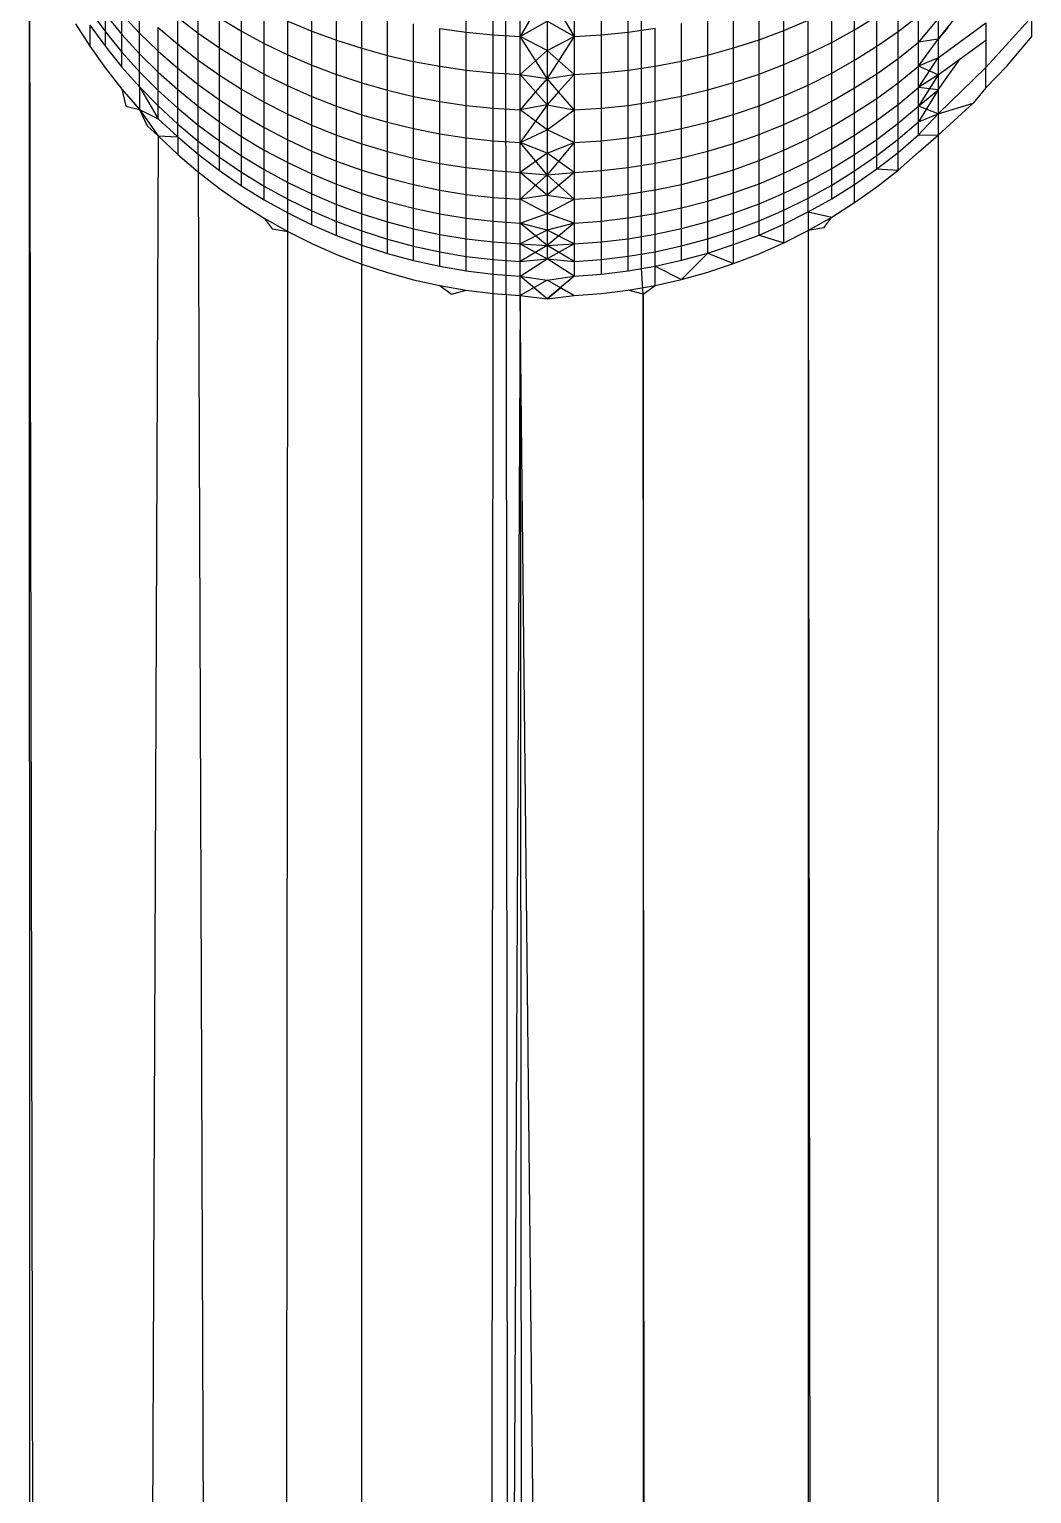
# Model space of a CAD drawing. Header units: inches. Extents: x 17 to 4615, y 5 to 3256.
# Drawn here: x 741.997 to 744, y 2585.072 to 2588 of the extents above; entities that cross this region are included whole.
import ezdxf

# ---------------------------------------------------------------- set-up
doc = ezdxf.new("R2010")
doc.units = ezdxf.units.IN
doc.header["$MEASUREMENT"] = 0

msp = doc.modelspace()

# ---------------------------------------------------------------- linework, layer by layer
for p, q in [((743.2201, 2587.5215), (743.2201, 2588.4995)), ((742.9499, 2587.4696), (742.9492, 2588.4023)), ((742.0263, 2516.9059), (741.9967, 2588.1915)), ((741.9967, 2588.1915), (742.2324, 2475.9126)), ((742.8702, 2587.994), (742.8702, 2588.0751)), ((743.0315, 2588.0777), (742.9775, 2587.9855)), ((743.0315, 2588.0777), (743.0858, 2587.9855)), ((743.194, 2587.9941), (743.194, 2588.0753)), ((742.3342, 2587.992), (742.3342, 2588.0512)), ((742.4209, 2587.9961), (742.4209, 2588.0621)), ((742.5616, 2587.9959), (742.5616, 2588.0692)), ((742.6109, 2587.9777), (742.6109, 2588.0516)), ((742.9237, 2587.9887), (742.9237, 2588.07)), ((742.9775, 2587.9855), (742.9775, 2588.0669)), ((743.0858, 2588.067), (743.0858, 2587.9855)), ((743.1401, 2587.9887), (743.1401, 2588.0701)), ((743.4552, 2587.9788), (743.4552, 2588.0526)), ((743.5048, 2587.9972), (743.5048, 2588.0705)), ((743.6463, 2587.9986), (743.6463, 2588.0645)), ((743.7333, 2587.9953), (743.7333, 2588.0545)), ((742.1177, 2588.0369), (742.1487, 2587.9947)), ((742.1487, 2588.0294), (742.1819, 2587.9894)), ((742.1487, 2587.9947), (742.1487, 2588.0294)), ((742.1819, 2588.0299), (742.2171, 2587.9922)), ((742.1819, 2587.9894), (742.1819, 2588.0299)), ((742.2171, 2587.9922), (742.2171, 2588.0387)), ((742.2934, 2588.023), (742.3342, 2587.992)), ((742.2934, 2587.9698), (742.2934, 2588.023)), ((742.3768, 2588.0228), (742.4209, 2587.9961)), ((742.3768, 2587.9627), (742.3768, 2588.0228)), ((742.4664, 2587.9714), (742.4664, 2588.0382)), ((742.5134, 2588.016), (742.5616, 2587.9959)), ((742.5134, 2587.9486), (742.5134, 2588.016)), ((742.6612, 2587.9616), (742.6612, 2588.036)), ((742.7124, 2587.9475), (742.7124, 2588.0224)), ((742.9775, 2587.9855), (743.0315, 2588.016)), ((743.0858, 2587.9855), (743.0315, 2588.016)), ((743.0315, 2588.016), (743.0315, 2587.9572)), ((743.3529, 2587.9481), (743.3529, 2588.023)), ((743.4045, 2587.9624), (743.4045, 2588.0368)), ((743.5048, 2587.9972), (743.5533, 2588.0177)), ((743.5533, 2587.9503), (743.5533, 2588.0177)), ((743.6005, 2587.9734), (743.6005, 2588.0401)), ((743.6463, 2587.9986), (743.6906, 2588.0256)), ((743.6906, 2587.9656), (743.6906, 2588.0256)), ((743.7333, 2587.9953), (743.7742, 2588.0268)), ((743.7742, 2587.9736), (743.7742, 2588.0268)), ((743.8134, 2588.021), (743.7742, 2587.9736)), ((743.8134, 2587.9798), (743.8588, 2588.0361)), ((743.8134, 2588.021), (743.8134, 2587.9798)), ((744.0003, 2588.0244), (743.9086, 2587.9234)), ((744.0003, 2587.9853), (744.0003, 2588.0244)), ((742.0888, 2588.0107), (742.1177, 2587.9656)), ((742.1177, 2588.008), (742.1487, 2587.9652)), ((742.1177, 2588.008), (742.1177, 2587.9656)), ((742.1487, 2587.9947), (742.1819, 2587.954)), ((742.1487, 2587.9652), (742.1487, 2587.9947)), ((742.1819, 2587.9894), (742.2171, 2587.9509)), ((742.1819, 2587.954), (742.1819, 2587.9894)), ((742.2171, 2587.9922), (742.2543, 2587.9561)), ((742.2171, 2587.9509), (742.2171, 2587.9922)), ((742.2543, 2588.0034), (742.2934, 2587.9698)), ((742.2543, 2587.9561), (742.2543, 2588.0034)), ((742.3342, 2587.992), (742.3768, 2587.9627)), ((742.3342, 2587.9379), (742.3342, 2587.992)), ((742.4209, 2587.9961), (742.4664, 2587.9714)), ((742.4209, 2587.9353), (742.4209, 2587.9961)), ((742.5616, 2587.9959), (742.6109, 2587.9777)), ((742.5616, 2587.9278), (742.5616, 2587.9959)), ((742.7644, 2587.9355), (742.7644, 2588.0109)), ((742.8171, 2588.0014), (742.8702, 2587.994)), ((742.8171, 2587.9257), (742.8171, 2588.0014)), ((742.8702, 2587.994), (742.9237, 2587.9887)), ((742.8702, 2587.918), (742.8702, 2587.994)), ((742.9237, 2587.9887), (742.9775, 2587.9855)), ((742.9237, 2587.9125), (742.9237, 2587.9887)), ((742.9775, 2587.9092), (742.9775, 2587.9855)), ((743.0315, 2587.9572), (742.9775, 2587.9855)), ((743.0315, 2587.9013), (742.9775, 2587.9855)), ((743.0315, 2587.9572), (743.0858, 2587.9855)), ((743.0858, 2587.9855), (743.0315, 2587.9013)), ((743.0858, 2587.9855), (743.1401, 2587.9887)), ((743.0858, 2587.9855), (743.0858, 2587.9092)), ((743.1401, 2587.9887), (743.194, 2587.9941)), ((743.1401, 2587.9126), (743.1401, 2587.9887)), ((743.194, 2587.9941), (743.2475, 2588.0017)), ((743.194, 2587.9182), (743.194, 2587.9941)), ((743.2475, 2587.926), (743.2475, 2588.0017)), ((743.3006, 2587.9359), (743.3006, 2588.0113)), ((743.4552, 2587.9788), (743.5048, 2587.9972)), ((743.5048, 2587.9292), (743.5048, 2587.9972)), ((743.6005, 2587.9734), (743.6463, 2587.9986)), ((743.6463, 2587.9378), (743.6463, 2587.9986)), ((743.6906, 2587.9656), (743.7333, 2587.9953)), ((743.7333, 2587.9413), (743.7333, 2587.9953)), ((743.8134, 2587.9423), (743.9086, 2588.0126)), ((743.8324, 2588.0034), (743.8134, 2587.9798)), ((743.9086, 2588.0126), (743.9086, 2587.9776)), ((743.9507, 2587.9261), (744.0003, 2587.9853)), ((742.1177, 2587.9656), (742.1487, 2587.922)), ((742.1487, 2587.9652), (742.1819, 2587.9239)), ((742.2543, 2587.9561), (742.2934, 2587.9218)), ((742.2543, 2587.9141), (742.2543, 2587.9561)), ((742.2934, 2587.9698), (742.3342, 2587.9379)), ((742.2934, 2587.9218), (742.2934, 2587.9698)), ((742.3768, 2587.9627), (742.4209, 2587.9353)), ((742.3768, 2587.9079), (742.3768, 2587.9627)), ((742.4664, 2587.9714), (742.5134, 2587.9486)), ((742.4664, 2587.9099), (742.4664, 2587.9714)), ((742.6109, 2587.9777), (742.6612, 2587.9616)), ((742.6109, 2587.909), (742.6109, 2587.9777)), ((742.6612, 2587.9616), (742.7124, 2587.9475)), ((742.6612, 2587.8924), (742.6612, 2587.9616)), ((742.9775, 2587.9092), (743.0315, 2587.9572)), ((743.0315, 2587.9572), (743.0315, 2587.9013)), ((743.0858, 2587.9092), (743.0315, 2587.9572)), ((743.3529, 2587.9481), (743.4045, 2587.9624)), ((743.4045, 2587.9624), (743.4552, 2587.9788)), ((743.4045, 2587.8932), (743.4045, 2587.9624)), ((743.4552, 2587.9101), (743.4552, 2587.9788)), ((743.5533, 2587.9503), (743.6005, 2587.9734)), ((743.6005, 2587.912), (743.6005, 2587.9734)), ((743.6463, 2587.9378), (743.6906, 2587.9656)), ((743.6906, 2587.9109), (743.6906, 2587.9656)), ((743.7333, 2587.9413), (743.7742, 2587.9736)), ((743.7742, 2587.9257), (743.8134, 2587.9798)), ((743.8134, 2587.9798), (743.7742, 2587.9736)), ((743.7742, 2587.9257), (743.7742, 2587.9736)), ((743.8134, 2587.9798), (743.8134, 2587.9423)), ((743.8134, 2587.9798), (743.8134, 2587.9085)), ((743.8573, 2587.9403), (743.9086, 2587.9776)), ((743.9086, 2587.9776), (743.9086, 2587.9234)), ((742.1819, 2587.954), (742.2171, 2587.9149)), ((742.1819, 2587.9239), (742.1819, 2587.954)), ((742.2171, 2587.9509), (742.2543, 2587.9141)), ((742.2171, 2587.9149), (742.2171, 2587.9509)), ((742.3342, 2587.9379), (742.3768, 2587.9079)), ((742.3342, 2587.8892), (742.3342, 2587.9379)), ((742.4209, 2587.9353), (742.4664, 2587.9099)), ((742.4209, 2587.8798), (742.4209, 2587.9353)), ((742.5134, 2587.9486), (742.5616, 2587.9278)), ((742.5134, 2587.8864), (742.5134, 2587.9486)), ((742.5616, 2587.9278), (742.6109, 2587.909)), ((742.5616, 2587.865), (742.5616, 2587.9278)), ((742.7124, 2587.9475), (742.7644, 2587.9355)), ((742.7124, 2587.8778), (742.7124, 2587.9475)), ((742.7644, 2587.9355), (742.8171, 2587.9257)), ((742.7644, 2587.8655), (742.7644, 2587.9355)), ((743.2475, 2587.926), (743.3006, 2587.9359)), ((743.3006, 2587.9359), (743.3529, 2587.9481)), ((743.3006, 2587.8659), (743.3006, 2587.9359)), ((743.3529, 2587.8785), (743.3529, 2587.9481)), ((743.4552, 2587.9101), (743.5048, 2587.9292)), ((743.5048, 2587.9292), (743.5533, 2587.9503)), ((743.5048, 2587.8665), (743.5048, 2587.9292)), ((743.5533, 2587.8882), (743.5533, 2587.9503)), ((743.6005, 2587.912), (743.6463, 2587.9378)), ((743.6463, 2587.8824), (743.6463, 2587.9378)), ((743.6906, 2587.9109), (743.7333, 2587.9413)), ((743.7333, 2587.8927), (743.7333, 2587.9413)), ((743.8134, 2587.9423), (743.7742, 2587.9257)), ((743.7742, 2587.8831), (743.8134, 2587.9423)), ((743.8134, 2587.9423), (743.8134, 2587.9085)), ((743.8134, 2587.9085), (743.8573, 2587.9403)), ((743.8134, 2587.8786), (743.8573, 2587.9403)), ((742.1487, 2587.922), (742.1819, 2587.8799)), ((742.1819, 2587.9239), (742.2171, 2587.8843)), ((742.2171, 2587.9149), (742.2543, 2587.8775)), ((742.2171, 2587.8843), (742.2171, 2587.9149)), ((742.2543, 2587.9141), (742.2934, 2587.8791)), ((742.2543, 2587.8775), (742.2543, 2587.9141)), ((742.2934, 2587.9218), (742.3342, 2587.8892)), ((742.2934, 2587.8791), (742.2934, 2587.9218)), ((742.3768, 2587.9079), (742.4209, 2587.8798)), ((742.3768, 2587.8585), (742.3768, 2587.9079)), ((742.4664, 2587.9099), (742.5134, 2587.8864)), ((742.4664, 2587.8538), (742.4664, 2587.9099)), ((742.6109, 2587.909), (742.6612, 2587.8924)), ((742.6109, 2587.8457), (742.6109, 2587.909)), ((742.8171, 2587.9257), (742.8702, 2587.918)), ((742.8171, 2587.8554), (742.8171, 2587.9257)), ((742.8702, 2587.918), (742.9237, 2587.9125)), ((742.8702, 2587.8475), (742.8702, 2587.918)), ((742.9237, 2587.9125), (742.9775, 2587.9092)), ((742.9237, 2587.8418), (742.9237, 2587.9125)), ((742.9775, 2587.8384), (742.9775, 2587.9092)), ((742.9775, 2587.9092), (743.0315, 2587.9013)), ((743.0084, 2587.8744), (742.9775, 2587.9092)), ((743.0315, 2587.9013), (743.0084, 2587.8744)), ((743.0315, 2587.9013), (743.0858, 2587.9092)), ((743.0315, 2587.9013), (743.0315, 2587.8484)), ((743.0547, 2587.8744), (743.0315, 2587.9013)), ((743.0858, 2587.9092), (743.0547, 2587.8744)), ((743.0858, 2587.9092), (743.1401, 2587.9126)), ((743.0858, 2587.9092), (743.0858, 2587.8384)), ((743.1401, 2587.9126), (743.194, 2587.9182)), ((743.1401, 2587.8419), (743.1401, 2587.9126)), ((743.194, 2587.9182), (743.2475, 2587.926)), ((743.194, 2587.8476), (743.194, 2587.9182)), ((743.2475, 2587.8557), (743.2475, 2587.926)), ((743.4045, 2587.8932), (743.4552, 2587.9101)), ((743.4552, 2587.8469), (743.4552, 2587.9101)), ((743.5533, 2587.8882), (743.6005, 2587.912)), ((743.6005, 2587.8559), (743.6005, 2587.912)), ((743.6463, 2587.8824), (743.6906, 2587.9109)), ((743.6906, 2587.8616), (743.6906, 2587.9109)), ((743.7333, 2587.8927), (743.7742, 2587.9257)), ((743.7742, 2587.8831), (743.7742, 2587.9257)), ((743.8134, 2587.9085), (743.7742, 2587.9257)), ((743.8134, 2587.9085), (743.7742, 2587.8831)), ((743.8134, 2587.9085), (743.7742, 2587.846)), ((743.9086, 2587.9234), (743.8134, 2587.8304)), ((743.8134, 2587.9085), (743.8134, 2587.8786)), ((743.9086, 2587.8825), (743.9507, 2587.9261)), ((743.9086, 2587.8825), (743.9086, 2587.9234)), ((742.1819, 2587.8799), (742.2171, 2587.8395)), ((742.1819, 2587.8799), (742.1896, 2587.8459)), ((742.2171, 2587.8843), (742.2543, 2587.8464)), ((742.2171, 2587.8843), (742.2543, 2587.8208)), ((742.2171, 2587.8843), (742.2171, 2587.8395)), ((742.2543, 2587.8775), (742.2934, 2587.8419)), ((742.2543, 2587.8464), (742.2543, 2587.8775)), ((742.2934, 2587.8791), (742.3342, 2587.8459)), ((742.2934, 2587.8419), (742.2934, 2587.8791)), ((742.3342, 2587.8892), (742.3768, 2587.8585)), ((742.3342, 2587.8459), (742.3342, 2587.8892)), ((742.4209, 2587.8798), (742.4664, 2587.8538)), ((742.4209, 2587.8298), (742.4209, 2587.8798)), ((742.5134, 2587.8864), (742.5616, 2587.865)), ((742.5134, 2587.8297), (742.5134, 2587.8864)), ((742.6612, 2587.8924), (742.7124, 2587.8778)), ((742.6612, 2587.8286), (742.6612, 2587.8924)), ((742.7124, 2587.8778), (742.7644, 2587.8655)), ((742.7124, 2587.8137), (742.7124, 2587.8778)), ((743.0084, 2587.8744), (742.9775, 2587.8384)), ((743.0315, 2587.8484), (743.0084, 2587.8744)), ((743.0547, 2587.8744), (743.0315, 2587.8484)), ((743.0858, 2587.8384), (743.0547, 2587.8744)), ((743.3006, 2587.8659), (743.3529, 2587.8785)), ((743.3529, 2587.8785), (743.4045, 2587.8932)), ((743.3529, 2587.8143), (743.3529, 2587.8785)), ((743.4045, 2587.8295), (743.4045, 2587.8932)), ((743.5048, 2587.8665), (743.5533, 2587.8882)), ((743.5533, 2587.8315), (743.5533, 2587.8882)), ((743.6005, 2587.8559), (743.6463, 2587.8824)), ((743.6463, 2587.8325), (743.6463, 2587.8824)), ((743.6906, 2587.8616), (743.7333, 2587.8927)), ((743.7333, 2587.8495), (743.7333, 2587.8927)), ((743.7333, 2587.8495), (743.7742, 2587.8831)), ((743.7742, 2587.846), (743.7742, 2587.8831)), ((743.8134, 2587.8786), (743.7742, 2587.8831)), ((743.7742, 2587.846), (743.8134, 2587.8786)), ((743.8134, 2587.8786), (743.7742, 2587.8145)), ((743.8134, 2587.8786), (743.8134, 2587.8304)), ((743.9086, 2587.8825), (743.883, 2587.8522)), ((742.1896, 2587.8459), (742.2171, 2587.8395)), ((742.2171, 2587.8395), (742.2543, 2587.8208)), ((742.2171, 2587.8395), (742.2543, 2587.7866)), ((742.2171, 2587.8395), (742.2324, 2587.8067)), ((742.2543, 2587.8464), (742.2934, 2587.8103)), ((742.2543, 2587.8208), (742.2543, 2587.8464)), ((742.2934, 2587.8419), (742.3342, 2587.8082)), ((742.2934, 2587.8103), (742.2934, 2587.8419)), ((742.3342, 2587.8459), (742.3768, 2587.8147)), ((742.3342, 2587.8082), (742.3342, 2587.8459)), ((742.3768, 2587.8585), (742.4209, 2587.8298)), ((742.3768, 2587.8147), (742.3768, 2587.8585)), ((742.4664, 2587.8538), (742.5134, 2587.8297)), ((742.4664, 2587.8032), (742.4664, 2587.8538)), ((742.5616, 2587.865), (742.6109, 2587.8457)), ((742.5616, 2587.8078), (742.5616, 2587.865)), ((742.6109, 2587.8457), (742.6612, 2587.8286)), ((742.6109, 2587.788), (742.6109, 2587.8457)), ((742.7644, 2587.8655), (742.8171, 2587.8554)), ((742.7644, 2587.801), (742.7644, 2587.8655)), ((742.8171, 2587.8554), (742.8702, 2587.8475)), ((742.8171, 2587.7906), (742.8171, 2587.8554)), ((742.8702, 2587.8475), (742.9237, 2587.8418)), ((742.8702, 2587.7824), (742.8702, 2587.8475)), ((742.9237, 2587.8418), (742.9775, 2587.8384)), ((742.9237, 2587.7766), (742.9237, 2587.8418)), ((743.0315, 2587.8484), (742.9775, 2587.8384)), ((743.0315, 2587.8484), (742.9775, 2587.7731)), ((743.0315, 2587.8484), (743.0858, 2587.8384)), ((743.0315, 2587.8484), (743.0315, 2587.7986)), ((743.0858, 2587.8384), (743.1401, 2587.8419)), ((743.1401, 2587.8419), (743.194, 2587.8476)), ((743.1401, 2587.7767), (743.1401, 2587.8419)), ((743.194, 2587.8476), (743.2475, 2587.8557)), ((743.194, 2587.7826), (743.194, 2587.8476)), ((743.2475, 2587.8557), (743.3006, 2587.8659)), ((743.2475, 2587.7909), (743.2475, 2587.8557)), ((743.3006, 2587.8015), (743.3006, 2587.8659)), ((743.4045, 2587.8295), (743.4552, 2587.8469)), ((743.4552, 2587.8469), (743.5048, 2587.8665)), ((743.4552, 2587.7892), (743.4552, 2587.8469)), ((743.5048, 2587.8093), (743.5048, 2587.8665)), ((743.5533, 2587.8315), (743.6005, 2587.8559)), ((743.6005, 2587.8054), (743.6005, 2587.8559)), ((743.6463, 2587.8325), (743.6906, 2587.8616)), ((743.6906, 2587.8178), (743.6906, 2587.8616)), ((743.6906, 2587.8178), (743.7333, 2587.8495)), ((743.7333, 2587.8118), (743.7333, 2587.8495)), ((743.7333, 2587.8118), (743.7742, 2587.846)), ((743.7742, 2587.8145), (743.7742, 2587.846)), ((743.8134, 2587.8304), (743.7742, 2587.846)), ((743.8134, 2587.8304), (743.883, 2587.8522)), ((743.8134, 2587.7881), (743.883, 2587.8522)), ((742.2543, 2587.8208), (742.2934, 2587.7844)), ((742.2934, 2587.8103), (742.3342, 2587.7762)), ((742.2934, 2587.7844), (742.2934, 2587.8103)), ((742.3768, 2587.8147), (742.4209, 2587.7854)), ((742.3768, 2587.7765), (742.3768, 2587.8147)), ((742.4209, 2587.8298), (742.4664, 2587.8032)), ((742.4209, 2587.7854), (742.4209, 2587.8298)), ((742.5134, 2587.8297), (742.5616, 2587.8078)), ((742.5134, 2587.7786), (742.5134, 2587.8297)), ((742.6612, 2587.8286), (742.7124, 2587.8137)), ((742.6612, 2587.7705), (742.6612, 2587.8286)), ((742.7124, 2587.8137), (742.7644, 2587.801)), ((742.7124, 2587.7552), (742.7124, 2587.8137)), ((742.9775, 2587.7731), (742.9775, 2587.8384)), ((743.0315, 2587.7986), (742.9775, 2587.8384)), ((743.0315, 2587.7986), (743.0858, 2587.8384)), ((743.0858, 2587.8384), (743.0858, 2587.7731)), ((743.3006, 2587.8015), (743.3529, 2587.8143)), ((743.3529, 2587.8143), (743.4045, 2587.8295)), ((743.3529, 2587.7558), (743.3529, 2587.8143)), ((743.4045, 2587.7714), (743.4045, 2587.8295)), ((743.5048, 2587.8093), (743.5533, 2587.8315)), ((743.5533, 2587.7805), (743.5533, 2587.8315)), ((743.6005, 2587.8054), (743.6463, 2587.8325)), ((743.6463, 2587.7881), (743.6463, 2587.8325)), ((743.6463, 2587.7881), (743.6906, 2587.8178)), ((743.6906, 2587.7796), (743.6906, 2587.8178)), ((743.6906, 2587.7796), (743.7333, 2587.8118)), ((743.7333, 2587.7798), (743.7742, 2587.8145)), ((743.7333, 2587.7798), (743.7333, 2587.8118)), ((743.7742, 2587.8145), (743.8134, 2587.8304)), ((743.7742, 2587.7885), (743.8134, 2587.8304)), ((743.7742, 2587.7885), (743.7742, 2587.8145)), ((743.8134, 2587.8304), (743.8134, 2587.7881)), ((742.2324, 2587.8067), (742.2543, 2587.7866)), ((742.2543, 2587.7866), (742.2324, 2582.3523)), ((742.2543, 2587.7866), (742.2934, 2587.7496)), ((742.2543, 2587.7866), (742.2934, 2587.7844)), ((742.2934, 2587.7844), (742.3342, 2587.7498)), ((742.2934, 2587.7844), (742.2934, 2587.7496)), ((742.3342, 2587.8082), (742.3768, 2587.7765)), ((742.3342, 2587.7762), (742.3342, 2587.8082)), ((742.4209, 2587.7854), (742.4664, 2587.7583)), ((742.4209, 2587.7467), (742.4209, 2587.7854)), ((742.4664, 2587.8032), (742.5134, 2587.7786)), ((742.4664, 2587.7583), (742.4664, 2587.8032)), ((742.5616, 2587.8078), (742.6109, 2587.788)), ((742.5616, 2587.7562), (742.5616, 2587.8078)), ((742.6109, 2587.788), (742.6612, 2587.7705)), ((742.6109, 2587.736), (742.6109, 2587.788)), ((742.7644, 2587.801), (742.8171, 2587.7906)), ((742.7644, 2587.7422), (742.7644, 2587.801)), ((742.8171, 2587.7906), (742.8702, 2587.7824)), ((742.8171, 2587.7315), (742.8171, 2587.7906)), ((742.8702, 2587.7824), (742.9237, 2587.7766)), ((742.8702, 2587.7231), (742.8702, 2587.7824)), ((742.9775, 2587.7731), (743.0315, 2587.7986)), ((743.0858, 2587.7731), (743.0315, 2587.7986)), ((743.0315, 2587.7986), (743.0315, 2587.7519)), ((743.1401, 2587.7767), (743.194, 2587.7826)), ((743.194, 2587.7826), (743.2475, 2587.7909)), ((743.194, 2587.7233), (743.194, 2587.7826)), ((743.2475, 2587.7909), (743.3006, 2587.8015)), ((743.2475, 2587.7318), (743.2475, 2587.7909)), ((743.3006, 2587.7426), (743.3006, 2587.8015)), ((743.4045, 2587.7714), (743.4552, 2587.7892)), ((743.4552, 2587.7892), (743.5048, 2587.8093)), ((743.4552, 2587.7372), (743.4552, 2587.7892)), ((743.5048, 2587.7577), (743.5048, 2587.8093)), ((743.5048, 2587.7577), (743.5533, 2587.7805)), ((743.5533, 2587.7805), (743.6005, 2587.8054)), ((743.5533, 2587.7351), (743.5533, 2587.7805)), ((743.6005, 2587.7605), (743.6005, 2587.8054)), ((743.6005, 2587.7605), (743.6463, 2587.7881)), ((743.6463, 2587.7494), (743.6463, 2587.7881)), ((743.7333, 2587.7535), (743.7742, 2587.7885)), ((743.7742, 2587.7885), (743.8134, 2587.7881)), ((743.7742, 2587.7538), (743.8134, 2587.7881)), ((743.8134, 2587.7881), (743.7742, 2419.7595)), ((742.3342, 2587.7762), (742.3768, 2587.744)), ((742.3342, 2587.7498), (742.3342, 2587.7762)), ((742.3768, 2587.7765), (742.4209, 2587.7467)), ((742.3768, 2587.744), (742.3768, 2587.7765)), ((742.4664, 2587.7583), (742.5134, 2587.7332)), ((742.4664, 2587.7191), (742.4664, 2587.7583)), ((742.5134, 2587.7786), (742.5616, 2587.7562)), ((742.5134, 2587.7332), (742.5134, 2587.7786)), ((742.5616, 2587.7562), (742.6109, 2587.736)), ((742.5616, 2587.7104), (742.5616, 2587.7562)), ((742.6612, 2587.7705), (742.7124, 2587.7552)), ((742.6612, 2587.7181), (742.6612, 2587.7705)), ((742.7124, 2587.7552), (742.7644, 2587.7422)), ((742.7124, 2587.7024), (742.7124, 2587.7552)), ((742.9237, 2587.7766), (742.9775, 2587.7731)), ((742.9237, 2587.7172), (742.9237, 2587.7766)), ((742.9775, 2587.7136), (742.9775, 2587.7731)), ((743.0315, 2587.7519), (742.9775, 2587.7731)), ((743.0315, 2587.7085), (742.9775, 2587.7731)), ((743.0315, 2587.7519), (742.9775, 2587.7136)), ((743.0315, 2587.7519), (743.0858, 2587.7731)), ((743.0858, 2587.7731), (743.0315, 2587.7085)), ((743.0315, 2587.7519), (743.0315, 2587.7085)), ((743.0858, 2587.7136), (743.0315, 2587.7519)), ((743.0858, 2587.7731), (743.1401, 2587.7767)), ((743.0858, 2587.7731), (743.0858, 2587.7136)), ((743.1401, 2587.7173), (743.1401, 2587.7767)), ((743.3006, 2587.7426), (743.3529, 2587.7558)), ((743.3529, 2587.7558), (743.4045, 2587.7714)), ((743.3529, 2587.7031), (743.3529, 2587.7558)), ((743.4045, 2587.719), (743.4045, 2587.7714)), ((743.4552, 2587.7372), (743.5048, 2587.7577)), ((743.5048, 2587.7119), (743.5048, 2587.7577)), ((743.5533, 2587.7351), (743.6005, 2587.7605)), ((743.6005, 2587.7214), (743.6005, 2587.7605)), ((743.6463, 2587.7494), (743.6906, 2587.7796)), ((743.6906, 2587.7471), (743.7333, 2587.7798)), ((743.6906, 2587.7471), (743.6906, 2587.7796)), ((743.6906, 2587.7205), (743.7333, 2587.7535)), ((743.7333, 2587.7535), (743.7333, 2587.7798)), ((743.7333, 2587.7183), (743.7742, 2587.7538)), ((743.7333, 2587.7183), (743.7333, 2587.7535)), ((742.2934, 2587.7496), (742.3342, 2587.7145)), ((742.3342, 2587.7498), (742.3768, 2587.7173)), ((742.3342, 2587.7498), (742.3342, 2587.7145)), ((742.3768, 2587.744), (742.4209, 2587.7138)), ((742.3768, 2587.7173), (742.3768, 2587.744)), ((742.4209, 2587.7467), (742.4664, 2587.7191)), ((742.4209, 2587.7138), (742.4209, 2587.7467)), ((742.5134, 2587.7332), (742.5616, 2587.7104)), ((742.5134, 2587.6937), (742.5134, 2587.7332)), ((742.6109, 2587.736), (742.6612, 2587.7181)), ((742.6109, 2587.6898), (742.6109, 2587.736)), ((742.7644, 2587.7422), (742.8171, 2587.7315)), ((742.7644, 2587.6892), (742.7644, 2587.7422)), ((742.8171, 2587.7315), (742.8702, 2587.7231)), ((742.8171, 2587.6782), (742.8171, 2587.7315)), ((742.8702, 2587.7231), (742.9237, 2587.7172)), ((742.8702, 2587.6697), (742.8702, 2587.7231)), ((743.1401, 2587.7173), (743.194, 2587.7233)), ((743.194, 2587.7233), (743.2475, 2587.7318)), ((743.194, 2587.6699), (743.194, 2587.7233)), ((743.2475, 2587.7318), (743.3006, 2587.7426)), ((743.2475, 2587.6785), (743.2475, 2587.7318)), ((743.3006, 2587.6896), (743.3006, 2587.7426)), ((743.4045, 2587.719), (743.4552, 2587.7372)), ((743.4552, 2587.691), (743.4552, 2587.7372)), ((743.5048, 2587.7119), (743.5533, 2587.7351)), ((743.5533, 2587.6956), (743.5533, 2587.7351)), ((743.6005, 2587.7214), (743.6463, 2587.7494)), ((743.6463, 2587.7166), (743.6463, 2587.7494)), ((743.6463, 2587.7166), (743.6906, 2587.7471)), ((743.6906, 2587.7205), (743.6906, 2587.7471)), ((742.3342, 2587.7145), (742.3768, 2587.6815)), ((742.3342, 2587.7145), (742.3542, 2582.3523)), ((742.3768, 2587.7173), (742.4209, 2587.6868)), ((742.4209, 2587.7138), (742.4664, 2587.6858)), ((742.4209, 2587.6868), (742.4209, 2587.7138)), ((742.4664, 2587.7191), (742.5134, 2587.6937)), ((742.4664, 2587.6858), (742.4664, 2587.7191)), ((742.5134, 2587.6937), (742.5616, 2587.6704)), ((742.5134, 2587.66), (742.5134, 2587.6937)), ((742.5616, 2587.7104), (742.6109, 2587.6898)), ((742.5616, 2587.6704), (742.5616, 2587.7104)), ((742.6612, 2587.7181), (742.7124, 2587.7024)), ((742.6612, 2587.6715), (742.6612, 2587.7181)), ((742.7124, 2587.7024), (742.7644, 2587.6892)), ((742.7124, 2587.6556), (742.7124, 2587.7024)), ((742.9237, 2587.7172), (742.9775, 2587.7136)), ((742.9237, 2587.6636), (742.9237, 2587.7172)), ((742.9775, 2587.6599), (742.9775, 2587.7136)), ((742.9775, 2587.7136), (743.0315, 2587.7085)), ((743.0315, 2587.6682), (742.9775, 2587.7136)), ((743.0315, 2587.7085), (742.9775, 2587.6599)), ((743.0315, 2587.7085), (743.0858, 2587.7136)), ((743.0858, 2587.7136), (743.0315, 2587.6682)), ((743.0315, 2587.7085), (743.0315, 2587.6682)), ((743.0858, 2587.6599), (743.0315, 2587.7085)), ((743.0858, 2587.7136), (743.1401, 2587.7173)), ((743.0858, 2587.7136), (743.0858, 2587.6599)), ((743.1401, 2587.6637), (743.1401, 2587.7173)), ((743.3006, 2587.6896), (743.3529, 2587.7031)), ((743.3529, 2587.7031), (743.4045, 2587.719)), ((743.3529, 2587.6563), (743.3529, 2587.7031)), ((743.4045, 2587.6725), (743.4045, 2587.719)), ((743.4552, 2587.691), (743.5048, 2587.7119)), ((743.5048, 2587.672), (743.5048, 2587.7119)), ((743.5048, 2587.672), (743.5533, 2587.6956)), ((743.5533, 2587.6956), (743.6005, 2587.7214)), ((743.5533, 2587.662), (743.5533, 2587.6956)), ((743.6005, 2587.6881), (743.6005, 2587.7214)), ((743.6005, 2587.6881), (743.6463, 2587.7166)), ((743.6463, 2587.6895), (743.6906, 2587.7205)), ((743.6463, 2587.6895), (743.6463, 2587.7166)), ((743.6906, 2587.7205), (743.7333, 2587.7183)), ((743.6906, 2587.6848), (743.7333, 2587.7183)), ((742.3768, 2587.6815), (742.4209, 2587.6506)), ((742.4209, 2587.6868), (742.4664, 2587.6585)), ((742.4664, 2587.6858), (742.5134, 2587.66)), ((742.4664, 2587.6585), (742.4664, 2587.6858)), ((742.5616, 2587.6704), (742.6109, 2587.6495)), ((742.5616, 2587.6365), (742.5616, 2587.6704)), ((742.6109, 2587.6898), (742.6612, 2587.6715)), ((742.6109, 2587.6495), (742.6109, 2587.6898)), ((742.6612, 2587.6715), (742.7124, 2587.6556)), ((742.6612, 2587.631), (742.6612, 2587.6715)), ((742.7644, 2587.6892), (742.8171, 2587.6782)), ((742.7644, 2587.6421), (742.7644, 2587.6892)), ((742.8171, 2587.6782), (742.8702, 2587.6697)), ((742.8171, 2587.6309), (742.8171, 2587.6782)), ((742.8702, 2587.6697), (742.9237, 2587.6636)), ((742.8702, 2587.6222), (742.8702, 2587.6697)), ((742.9237, 2587.6636), (742.9775, 2587.6599)), ((742.9237, 2587.616), (742.9237, 2587.6636)), ((743.0315, 2587.6682), (742.9775, 2587.6599)), ((743.0315, 2587.6682), (743.0858, 2587.6599)), ((743.0315, 2587.6682), (743.0315, 2587.6314)), ((743.0858, 2587.6599), (743.1401, 2587.6637)), ((743.1401, 2587.6637), (743.194, 2587.6699)), ((743.1401, 2587.6161), (743.1401, 2587.6637)), ((743.194, 2587.6699), (743.2475, 2587.6785)), ((743.194, 2587.6224), (743.194, 2587.6699)), ((743.2475, 2587.6785), (743.3006, 2587.6896)), ((743.2475, 2587.6312), (743.2475, 2587.6785)), ((743.3006, 2587.6425), (743.3006, 2587.6896)), ((743.3529, 2587.6563), (743.4045, 2587.6725)), ((743.4045, 2587.6725), (743.4552, 2587.691)), ((743.4045, 2587.6319), (743.4045, 2587.6725)), ((743.4552, 2587.6508), (743.4552, 2587.691)), ((743.4552, 2587.6508), (743.5048, 2587.672)), ((743.5048, 2587.6381), (743.5048, 2587.672)), ((743.5533, 2587.662), (743.6005, 2587.6881)), ((743.6005, 2587.6608), (743.6463, 2587.6895)), ((743.6005, 2587.6608), (743.6005, 2587.6881)), ((743.6463, 2587.6534), (743.6463, 2587.6895)), ((743.6463, 2587.6534), (743.6906, 2587.6848)), ((742.4209, 2587.6506), (742.4664, 2587.6219)), ((742.4664, 2587.6585), (742.5134, 2587.6324)), ((742.5134, 2587.66), (742.5616, 2587.6365)), ((742.5134, 2587.6324), (742.5134, 2587.66)), ((742.5616, 2587.6365), (742.6109, 2587.6153)), ((742.5616, 2587.6086), (742.5616, 2587.6365)), ((742.6109, 2587.6495), (742.6612, 2587.631)), ((742.6109, 2587.6153), (742.6109, 2587.6495)), ((742.7124, 2587.6556), (742.7644, 2587.6421)), ((742.7124, 2587.6148), (742.7124, 2587.6556)), ((742.7644, 2587.6421), (742.8171, 2587.6309)), ((742.7644, 2587.601), (742.7644, 2587.6421)), ((742.9775, 2587.6123), (742.9775, 2587.6599)), ((743.0315, 2587.6314), (742.9775, 2587.6599)), ((743.0315, 2587.6314), (743.0858, 2587.6599)), ((743.0858, 2587.6599), (743.0858, 2587.6123)), ((743.2475, 2587.6312), (743.3006, 2587.6425)), ((743.3006, 2587.6425), (743.3529, 2587.6563)), ((743.3006, 2587.6015), (743.3006, 2587.6425)), ((743.3529, 2587.6155), (743.3529, 2587.6563)), ((743.4045, 2587.6319), (743.4552, 2587.6508)), ((743.4552, 2587.6166), (743.4552, 2587.6508)), ((743.4552, 2587.6166), (743.5048, 2587.6381)), ((743.5048, 2587.6381), (743.5533, 2587.662)), ((743.5048, 2587.6102), (743.5048, 2587.6381)), ((743.5048, 2587.6102), (743.5533, 2587.6344)), ((743.5533, 2587.6344), (743.5533, 2587.662)), ((743.5533, 2587.6344), (743.6005, 2587.6608)), ((743.5533, 2587.6344), (743.6005, 2587.6242)), ((743.5533, 2587.6344), (743.5533, 2587.5974)), ((743.6005, 2587.6242), (743.6463, 2587.6534)), ((742.4664, 2587.6219), (742.5134, 2587.5954)), ((742.4664, 2587.6219), (742.4819, 2587.6005)), ((742.5134, 2587.6324), (742.5616, 2587.6086)), ((742.5134, 2587.5954), (742.5134, 2587.6324)), ((742.5616, 2587.6086), (742.6109, 2587.5872)), ((742.6109, 2587.6153), (742.6612, 2587.5965)), ((742.6109, 2587.5872), (742.6109, 2587.6153)), ((742.6612, 2587.631), (742.7124, 2587.6148)), ((742.6612, 2587.5965), (742.6612, 2587.631)), ((742.7124, 2587.6148), (742.7644, 2587.601)), ((742.7124, 2587.5801), (742.7124, 2587.6148)), ((742.8171, 2587.6309), (742.8702, 2587.6222)), ((742.8171, 2587.5897), (742.8171, 2587.6309)), ((742.8702, 2587.6222), (742.9237, 2587.616)), ((742.8702, 2587.5809), (742.8702, 2587.6222)), ((742.9237, 2587.616), (742.9775, 2587.6123)), ((742.9237, 2587.5746), (742.9237, 2587.616)), ((742.9775, 2587.6123), (743.0315, 2587.6314)), ((742.9775, 2587.5707), (742.9775, 2587.6123)), ((743.0315, 2587.5677), (742.9775, 2587.6123)), ((743.0315, 2587.5978), (742.9775, 2587.6123)), ((743.0858, 2587.6123), (743.0315, 2587.6314)), ((743.0315, 2587.6314), (743.0315, 2587.5978)), ((743.0858, 2587.6123), (743.0315, 2587.5978)), ((743.0858, 2587.6123), (743.0315, 2587.5677)), ((743.0858, 2587.6123), (743.1401, 2587.6161)), ((743.0858, 2587.6123), (743.0858, 2587.5708)), ((743.1401, 2587.6161), (743.194, 2587.6224)), ((743.1401, 2587.5746), (743.1401, 2587.6161)), ((743.194, 2587.6224), (743.2475, 2587.6312)), ((743.194, 2587.581), (743.194, 2587.6224)), ((743.2475, 2587.59), (743.2475, 2587.6312)), ((743.3006, 2587.6015), (743.3529, 2587.6155)), ((743.3529, 2587.6155), (743.4045, 2587.6319)), ((743.3529, 2587.5808), (743.3529, 2587.6155)), ((743.4045, 2587.5974), (743.4045, 2587.6319)), ((743.4045, 2587.5974), (743.4552, 2587.6166)), ((743.4552, 2587.5884), (743.4552, 2587.6166)), ((743.4552, 2587.5884), (743.5048, 2587.6102)), ((743.5048, 2587.5729), (743.5048, 2587.6102)), ((743.5533, 2587.5974), (743.6005, 2587.6242)), ((743.5849, 2587.6028), (743.6005, 2587.6242)), ((742.4819, 2587.6005), (742.5134, 2587.5954)), ((742.5095, 2582.3523), (742.5134, 2587.5954)), ((742.5134, 2587.5954), (742.5616, 2587.5713)), ((742.6109, 2587.5872), (742.6612, 2587.5681)), ((742.6612, 2587.5965), (742.7124, 2587.5801)), ((742.6612, 2587.5681), (742.6612, 2587.5965)), ((742.7124, 2587.5801), (742.7644, 2587.5661)), ((742.7124, 2587.5515), (742.7124, 2587.5801)), ((742.7644, 2587.601), (742.8171, 2587.5897)), ((742.7644, 2587.5661), (742.7644, 2587.601)), ((742.8171, 2587.5897), (742.8702, 2587.5809)), ((742.8171, 2587.5546), (742.8171, 2587.5897)), ((742.8702, 2587.5809), (742.9237, 2587.5746)), ((742.8702, 2587.5457), (742.8702, 2587.5809)), ((743.0315, 2587.5978), (742.9775, 2587.5707)), ((743.0315, 2587.5978), (743.0315, 2587.5677)), ((743.0858, 2587.5708), (743.0315, 2587.5978)), ((743.1401, 2587.5746), (743.194, 2587.581)), ((743.194, 2587.581), (743.2475, 2587.59)), ((743.194, 2587.5459), (743.194, 2587.581)), ((743.2475, 2587.59), (743.3006, 2587.6015)), ((743.2475, 2587.555), (743.2475, 2587.59)), ((743.3006, 2587.5666), (743.3006, 2587.6015)), ((743.3006, 2587.5666), (743.3529, 2587.5808)), ((743.3529, 2587.5808), (743.4045, 2587.5974)), ((743.3529, 2587.5523), (743.3529, 2587.5808)), ((743.4045, 2587.5691), (743.4045, 2587.5974)), ((743.4045, 2587.5691), (743.4552, 2587.5884)), ((743.4552, 2587.5884), (743.5048, 2587.5729)), ((743.5048, 2587.5729), (743.5533, 2587.5974)), ((743.5849, 2587.6028), (743.5533, 2587.5974)), ((743.5533, 2587.5974), (743.7742, 2419.7595)), ((743.5533, 2587.5974), (743.5533, 2419.9165)), ((742.5616, 2587.5713), (742.6109, 2587.5495)), ((742.6109, 2587.5495), (742.6612, 2587.5302)), ((742.6612, 2587.5681), (742.7124, 2587.5515)), ((742.6612, 2587.5302), (742.6612, 2587.5681)), ((742.7124, 2587.5515), (742.7644, 2587.5374)), ((742.7644, 2587.5661), (742.8171, 2587.5546)), ((742.7644, 2587.5374), (742.7644, 2587.5661)), ((742.8171, 2587.5546), (742.8702, 2587.5457)), ((742.8171, 2587.5258), (742.8171, 2587.5546)), ((742.9237, 2587.5746), (742.9775, 2587.5707)), ((742.9237, 2587.5393), (742.9237, 2587.5746)), ((742.9775, 2587.5354), (742.9775, 2587.5707)), ((742.9775, 2587.5707), (743.0315, 2587.5677)), ((742.9775, 2587.5707), (743.0315, 2587.541)), ((743.0315, 2587.5677), (742.9775, 2587.5354)), ((743.0315, 2587.5677), (743.0858, 2587.5708)), ((743.0858, 2587.5708), (743.0315, 2587.541)), ((743.0315, 2587.5677), (743.0315, 2587.541)), ((743.0858, 2587.5355), (743.0315, 2587.5677)), ((743.0858, 2587.5708), (743.1401, 2587.5746)), ((743.0858, 2587.5708), (743.0858, 2587.5355)), ((743.1401, 2587.5394), (743.1401, 2587.5746)), ((743.1401, 2587.5394), (743.194, 2587.5459)), ((743.194, 2587.5459), (743.2475, 2587.555)), ((743.194, 2587.517), (743.194, 2587.5459)), ((743.2475, 2587.555), (743.3006, 2587.5666)), ((743.2475, 2587.5262), (743.2475, 2587.555)), ((743.3006, 2587.5379), (743.3006, 2587.5666)), ((743.3006, 2587.5379), (743.3529, 2587.5523)), ((743.3006, 2587.4995), (743.3529, 2587.5523)), ((743.3529, 2587.5523), (743.4045, 2587.5691)), ((743.3529, 2587.5523), (743.4045, 2587.5312)), ((743.4045, 2587.5312), (743.4045, 2587.5691)), ((743.4045, 2587.5312), (743.4552, 2587.5508)), ((743.4552, 2587.5508), (743.5048, 2587.5729)), ((742.6612, 2587.5302), (742.7124, 2587.5133)), ((742.6612, 2419.984), (742.6612, 2587.5302)), ((742.7644, 2587.5374), (742.8171, 2587.5258)), ((742.8171, 2587.5258), (742.8702, 2587.5168)), ((742.8702, 2587.5457), (742.9237, 2587.5393)), ((742.8702, 2587.5168), (742.8702, 2587.5457)), ((742.8702, 2587.5168), (742.9237, 2587.5103)), ((742.9237, 2587.5393), (742.9775, 2587.5354)), ((742.9237, 2587.5103), (742.9237, 2587.5393)), ((742.9775, 2587.5354), (743.0315, 2587.541)), ((742.9775, 2587.5064), (743.0315, 2587.541)), ((742.9775, 2587.5064), (742.9775, 2587.5354)), ((743.0315, 2587.541), (743.0858, 2587.5355)), ((743.0858, 2587.5064), (743.0315, 2587.541)), ((743.0858, 2587.5355), (743.1401, 2587.5394)), ((743.0858, 2587.5355), (743.0858, 2587.5064)), ((743.1401, 2587.5104), (743.1401, 2587.5394)), ((743.1401, 2587.5104), (743.194, 2587.517)), ((743.194, 2587.517), (743.2475, 2587.5262)), ((743.2238, 2587.4702), (743.2201, 2587.5215)), ((743.2475, 2587.5262), (743.3006, 2587.5379)), ((743.2475, 2587.5262), (743.3006, 2587.4995)), ((743.2475, 2587.4876), (743.2475, 2587.5262)), ((743.3529, 2587.5141), (743.4045, 2587.5312)), ((742.7124, 2587.5133), (742.7644, 2587.499)), ((742.7644, 2587.499), (742.8171, 2587.4873)), ((742.9237, 2587.5103), (742.9775, 2587.5064)), ((742.9237, 2587.4715), (742.9237, 2587.5103)), ((742.9775, 2587.5064), (743.0315, 2587.4981)), ((743.0315, 2587.4605), (742.9775, 2587.5064)), ((742.9775, 2587.4676), (742.9775, 2587.5064)), ((743.0315, 2587.4981), (742.9775, 2587.4676)), ((743.0315, 2587.4981), (743.0858, 2587.5064)), ((743.0858, 2587.5064), (743.0315, 2587.4605)), ((743.0858, 2587.4676), (743.0315, 2587.4981)), ((743.0858, 2587.5064), (743.1401, 2587.5104)), ((743.194, 2587.4783), (743.2475, 2587.4876)), ((743.2238, 2587.4702), (743.2475, 2587.4876)), ((743.2475, 2587.4876), (743.3006, 2587.4995)), ((743.3006, 2587.4995), (743.3529, 2587.5141)), ((742.8171, 2587.4873), (742.8702, 2587.4781)), ((742.8171, 2587.4873), (742.8406, 2587.4699)), ((742.8171, 2420.027), (742.9237, 2587.4715)), ((742.8406, 2587.4699), (742.8702, 2587.4781)), ((742.8702, 2587.4781), (742.9237, 2587.4715)), ((742.9237, 2587.4715), (742.9775, 2587.4676)), ((742.9237, 2587.4715), (742.9499, 2587.4696)), ((742.9499, 2587.4696), (742.9775, 2587.4676)), ((742.9499, 2587.4696), (742.9539, 2582.3523)), ((742.9775, 2587.4676), (742.9539, 2582.3523)), ((742.9775, 2587.4676), (743.0315, 2587.4605)), ((743.0324, 2582.3523), (742.9775, 2587.4676)), ((742.9775, 2587.4676), (743.1401, 2420.0428)), ((743.0315, 2587.4605), (743.0582, 2587.4831)), ((743.0315, 2587.4605), (743.0858, 2587.4676)), ((743.0582, 2587.4831), (743.0858, 2587.4676)), ((743.0858, 2587.4676), (743.1401, 2587.4716)), ((743.1401, 2587.4716), (743.194, 2587.4783)), ((743.2238, 2587.4702), (743.194, 2587.4783)), ((743.2238, 2587.4702), (743.2201, 2414.7214)), ((743.3529, 2420.0001), (743.2238, 2587.4702)), ((743.2238, 2587.4702), (743.2475, 2420.0267))]:
    msp.add_line(p, q)

doc.saveas('drawing.dxf')
